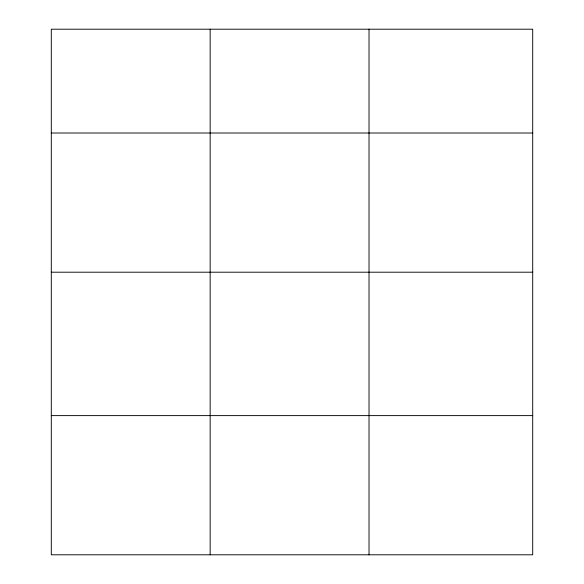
<?xml version="1.0" encoding="UTF-8"?>
<svg xmlns="http://www.w3.org/2000/svg" width="584" height="584" viewBox="0 0 584 584"><rect width="100%" height="100%" fill="white"/><g stroke="black" fill="none" stroke-linecap="round" stroke-linejoin="round"><path stroke-width="0.88" d="M532.703 272.202L532.703 29.2L51.297 29.2L51.297 554.8L532.703 554.8L532.703 272.202L51.297 272.202M51.297 133.013L532.703 133.013M51.297 415.611L532.703 415.611M369.022 29.2L369.022 554.8M210.16 29.2L210.16 554.8"/></g></svg>
